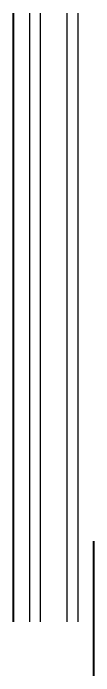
# Model space of a CAD drawing. Header units: inches. Extents: x 1352 to 5457, y 84 to 1168.
# Drawn here: x 3004.5973 to 3004.6348, y 648.2573 to 648.5648 of the extents above; entities that cross this region are included whole.
import ezdxf

# ---------------------------------------------------------------- set-up
doc = ezdxf.new("R2010")
doc.units = ezdxf.units.IN
doc.header["$MEASUREMENT"] = 0
doc.layers.add('text', color=250, linetype='Continuous', lineweight=30)
doc.layers.add('wall', color=7, linetype='Continuous', lineweight=40)

msp = doc.modelspace()

# ---------------------------------------------------------------- linework, layer by layer
at = {"layer": 'text', "linetype": 'Continuous'}
for p, q in [((3004.60485, 648.56484), (3004.60485, 648.28234)), ((3004.60985, 648.56484), (3004.60985, 648.28234)), ((3004.62235, 648.56484), (3004.62235, 648.28234)), ((3004.62735, 648.56484), (3004.62735, 648.28234))]:
    msp.add_line(p, q, dxfattribs=at)
at = {"layer": 'wall'}
for p, q in [((3004.59735, 648.56484), (3004.59735, 648.28234)), ((3004.63485, 648.25734), (3004.63485, 648.31984))]:
    msp.add_line(p, q, dxfattribs=at)

doc.saveas('drawing.dxf')
